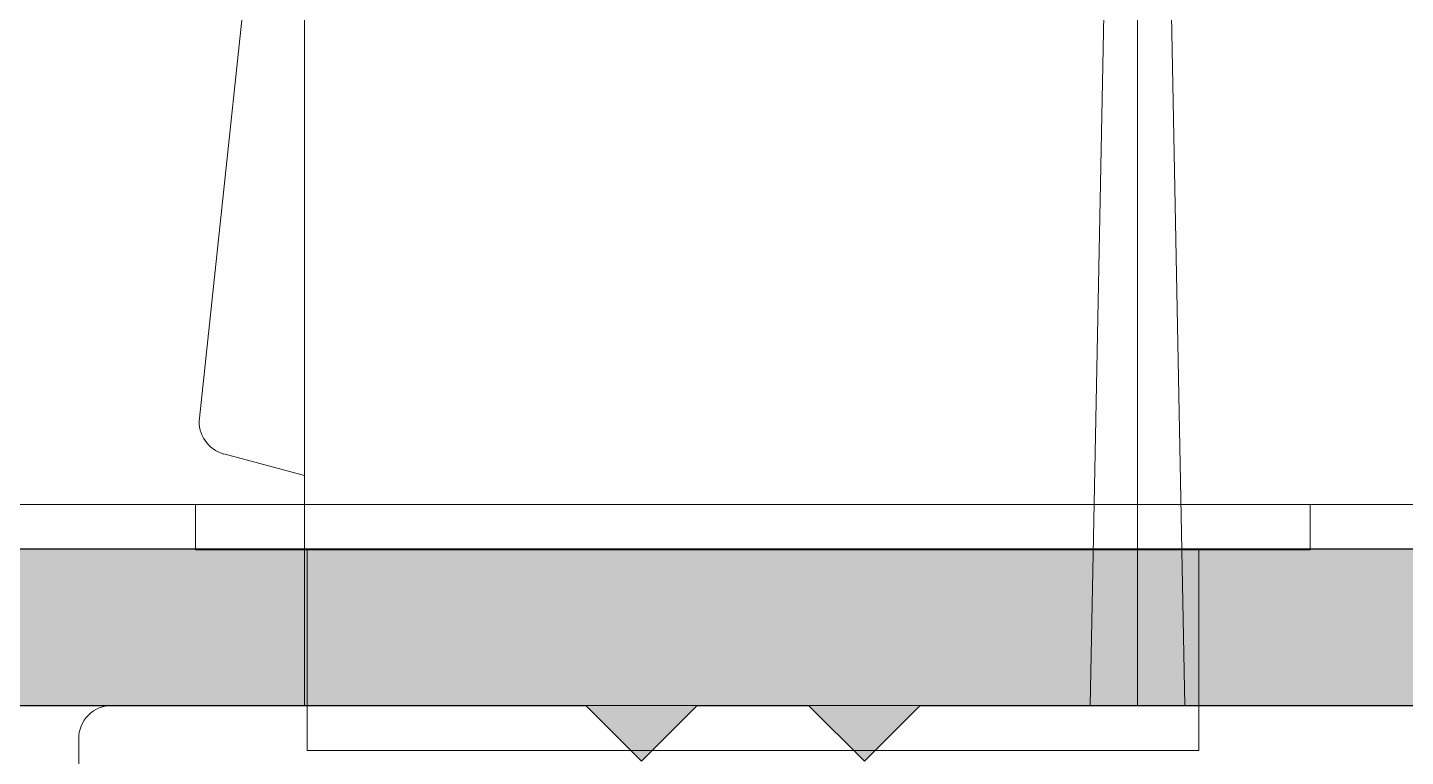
# Model space of a CAD drawing. Header units: millimetres. Extents: x 3069 to 3669, y 1489 to 1908.
# Drawn here: x 3587.91 to 3600.27, y 1548.09 to 1554.62 of the extents above; entities that cross this region are included whole.
import ezdxf

# ---------------------------------------------------------------- set-up
doc = ezdxf.new("R2010")
doc.units = ezdxf.units.MM
doc.set_wipeout_variables(frame=1)
for name, color, linetype, lineweight in [('Detalles-Accesorios', 1, 'Continuous', 13), ('Perfil-Detalles', 7, 'Continuous', 25), ('Sombreado-Perfil dettalles', 7, 'Continuous', 0)]:
    doc.layers.add(name, color=color, linetype=linetype, lineweight=lineweight)

# ---------------------------------------------------------------- blocks, each defined once
blk = doc.blocks.new('*U41')
for p, q in [((-23.675, 1.798), (-24.192, 1.798)), ((-22.425, 1.798), (-22.942, 1.798)), ((-21.175, 1.798), (-21.692, 1.798)), ((-19.925, 1.798), (-20.442, 1.798)), ((-18.675, 1.798), (-19.192, 1.798)), ((-17.425, 1.798), (-17.942, 1.798)), ((-22.842, -1.758), (-23.349, -1.758)), ((-21.592, -1.758), (-22.099, -1.758)), ((-20.342, -1.758), (-20.849, -1.758)), ((-19.092, -1.758), (-19.599, -1.758)), ((-17.842, -1.758), (-18.349, -1.758))]:
    blk.add_line(p, q)
at = {"flags": 128}
for points in [[(-23.704, -2.359), (-23.708, -2.366), (-23.719, -2.381), (-23.73, -2.392), (-23.74, -2.398), (-23.75, -2.4), (-23.761, -2.397), (-23.773, -2.389), (-23.785, -2.375), (-23.798, -2.356), (-23.811, -2.33), (-23.823, -2.3), (-23.837, -2.263), (-23.85, -2.221), (-23.863, -2.174), (-23.875, -2.127), (-23.887, -2.075), (-23.899, -2.02), (-23.911, -1.961), (-23.923, -1.898), (-23.935, -1.832), (-23.947, -1.762), (-23.958, -1.689), (-23.971, -1.603), (-23.984, -1.514), (-23.996, -1.422), (-24.008, -1.327), (-24.02, -1.231), (-24.031, -1.134), (-24.042, -1.034)], [(-23.319, 2.4), (-23.369, 2.316), (-23.52, 2.06), (-23.601, 1.922), (-23.636, 1.864), (-23.662, 1.82), (-23.675, 1.798)], [(-22.454, -2.359), (-22.458, -2.366), (-22.469, -2.381), (-22.48, -2.392), (-22.49, -2.398), (-22.5, -2.4), (-22.511, -2.397), (-22.523, -2.389), (-22.535, -2.375), (-22.548, -2.356), (-22.561, -2.33), (-22.573, -2.3), (-22.587, -2.263), (-22.6, -2.221), (-22.613, -2.174), (-22.625, -2.127), (-22.637, -2.075), (-22.649, -2.02), (-22.661, -1.961), (-22.673, -1.898), (-22.685, -1.832), (-22.697, -1.762), (-22.708, -1.689), (-22.721, -1.603), (-22.734, -1.514), (-22.746, -1.422), (-22.758, -1.327), (-22.77, -1.231), (-22.781, -1.134), (-22.792, -1.034), (-22.804, -0.93), (-22.816, -0.823), (-22.827, -0.725), (-22.838, -0.626), (-22.85, -0.524), (-22.862, -0.421), (-22.874, -0.317), (-22.886, -0.212), (-22.898, -0.106), (-22.91, 0), (-22.921, 0.101), (-22.933, 0.201), (-22.944, 0.301), (-22.955, 0.4), (-22.966, 0.499), (-22.977, 0.595), (-22.99, 0.708), (-23.003, 0.817), (-23.015, 0.924), (-23.027, 1.028), (-23.038, 1.131), (-23.05, 1.23), (-23.061, 1.326), (-23.073, 1.421), (-23.085, 1.513), (-23.098, 1.603), (-23.111, 1.689), (-23.122, 1.758), (-23.133, 1.825), (-23.144, 1.888), (-23.156, 1.948), (-23.167, 2.006), (-23.178, 2.059), (-23.192, 2.118), (-23.205, 2.171), (-23.219, 2.219), (-23.232, 2.261), (-23.244, 2.294), (-23.255, 2.323), (-23.267, 2.347), (-23.278, 2.366), (-23.289, 2.381), (-23.299, 2.392), (-23.309, 2.398), (-23.319, 2.4), (-23.319, 2.4)], [(-22.069, 2.4), (-22.119, 2.316), (-22.27, 2.06), (-22.351, 1.922), (-22.386, 1.864), (-22.412, 1.82), (-22.425, 1.798)], [(-21.204, -2.359), (-21.208, -2.366), (-21.219, -2.381), (-21.23, -2.392), (-21.24, -2.398), (-21.25, -2.4), (-21.261, -2.397), (-21.273, -2.389), (-21.285, -2.375), (-21.298, -2.356), (-21.311, -2.33), (-21.323, -2.3), (-21.337, -2.263), (-21.35, -2.221), (-21.363, -2.174), (-21.375, -2.127), (-21.387, -2.075), (-21.399, -2.02), (-21.411, -1.961), (-21.423, -1.898), (-21.435, -1.832), (-21.447, -1.762), (-21.458, -1.689), (-21.471, -1.603), (-21.484, -1.514), (-21.496, -1.422), (-21.508, -1.327), (-21.52, -1.231), (-21.531, -1.134), (-21.542, -1.034), (-21.554, -0.93), (-21.566, -0.823), (-21.577, -0.725), (-21.588, -0.626), (-21.6, -0.524), (-21.612, -0.421), (-21.624, -0.317), (-21.636, -0.212), (-21.648, -0.106), (-21.66, 0), (-21.671, 0.101), (-21.683, 0.201), (-21.694, 0.301), (-21.705, 0.4), (-21.716, 0.499), (-21.727, 0.595), (-21.74, 0.708), (-21.753, 0.817), (-21.765, 0.924), (-21.777, 1.028), (-21.788, 1.131), (-21.8, 1.23), (-21.811, 1.326), (-21.823, 1.421), (-21.835, 1.513), (-21.848, 1.603), (-21.861, 1.689), (-21.872, 1.758), (-21.883, 1.825), (-21.894, 1.888), (-21.906, 1.948), (-21.917, 2.006), (-21.928, 2.059), (-21.942, 2.118), (-21.955, 2.171), (-21.969, 2.219), (-21.982, 2.261), (-21.994, 2.294), (-22.005, 2.323), (-22.017, 2.347), (-22.028, 2.366), (-22.039, 2.381), (-22.049, 2.392), (-22.059, 2.398), (-22.069, 2.4), (-22.069, 2.4)], [(-20.819, 2.4), (-20.869, 2.316), (-21.02, 2.06), (-21.101, 1.922), (-21.136, 1.864), (-21.162, 1.82), (-21.175, 1.798)], [(-19.954, -2.359), (-19.958, -2.366), (-19.969, -2.381), (-19.98, -2.392), (-19.99, -2.398), (-20, -2.4), (-20.011, -2.397), (-20.023, -2.389), (-20.035, -2.375), (-20.048, -2.356), (-20.061, -2.33), (-20.073, -2.3), (-20.087, -2.263), (-20.1, -2.221), (-20.113, -2.174), (-20.125, -2.127), (-20.137, -2.075), (-20.149, -2.02), (-20.161, -1.961), (-20.173, -1.898), (-20.185, -1.832), (-20.197, -1.762), (-20.208, -1.689), (-20.221, -1.603), (-20.234, -1.514), (-20.246, -1.422), (-20.258, -1.327), (-20.27, -1.231), (-20.281, -1.134), (-20.292, -1.034), (-20.304, -0.93), (-20.316, -0.823), (-20.327, -0.725), (-20.338, -0.626), (-20.35, -0.524), (-20.362, -0.421), (-20.374, -0.317), (-20.386, -0.212), (-20.398, -0.106), (-20.41, 0), (-20.421, 0.101), (-20.433, 0.201), (-20.444, 0.301), (-20.455, 0.4), (-20.466, 0.499), (-20.477, 0.595), (-20.49, 0.708), (-20.503, 0.817), (-20.515, 0.924), (-20.527, 1.028), (-20.538, 1.131), (-20.55, 1.23), (-20.561, 1.326), (-20.573, 1.421), (-20.585, 1.513), (-20.598, 1.603), (-20.611, 1.689), (-20.622, 1.758), (-20.633, 1.825), (-20.644, 1.888), (-20.656, 1.948), (-20.667, 2.006), (-20.678, 2.059), (-20.692, 2.118), (-20.705, 2.171), (-20.719, 2.219), (-20.732, 2.261), (-20.744, 2.294), (-20.755, 2.323), (-20.767, 2.347), (-20.778, 2.366), (-20.789, 2.381), (-20.799, 2.392), (-20.809, 2.398), (-20.819, 2.4), (-20.819, 2.4)], [(-19.569, 2.4), (-19.619, 2.316), (-19.77, 2.06), (-19.851, 1.922), (-19.886, 1.864), (-19.912, 1.82), (-19.925, 1.798)], [(-18.704, -2.359), (-18.708, -2.366), (-18.719, -2.381), (-18.73, -2.392), (-18.74, -2.398), (-18.75, -2.4), (-18.761, -2.397), (-18.773, -2.389), (-18.785, -2.375), (-18.798, -2.356), (-18.811, -2.33), (-18.823, -2.3), (-18.837, -2.263), (-18.85, -2.221), (-18.863, -2.174), (-18.875, -2.127), (-18.887, -2.075), (-18.899, -2.02), (-18.911, -1.961), (-18.923, -1.898), (-18.935, -1.832), (-18.947, -1.762), (-18.958, -1.689), (-18.971, -1.603), (-18.984, -1.514), (-18.996, -1.422), (-19.008, -1.327), (-19.02, -1.231), (-19.031, -1.134), (-19.042, -1.034), (-19.054, -0.93), (-19.066, -0.823), (-19.077, -0.725), (-19.088, -0.626), (-19.1, -0.524), (-19.112, -0.421), (-19.124, -0.317), (-19.136, -0.212), (-19.148, -0.106), (-19.16, 0), (-19.171, 0.101), (-19.183, 0.201), (-19.194, 0.301), (-19.205, 0.4), (-19.216, 0.499), (-19.227, 0.595), (-19.24, 0.708), (-19.253, 0.817), (-19.265, 0.924), (-19.277, 1.028), (-19.288, 1.131), (-19.3, 1.23), (-19.311, 1.326), (-19.323, 1.421), (-19.335, 1.513), (-19.348, 1.603), (-19.361, 1.689), (-19.372, 1.758), (-19.383, 1.825), (-19.394, 1.888), (-19.406, 1.948), (-19.417, 2.006), (-19.428, 2.059), (-19.442, 2.118), (-19.455, 2.171), (-19.469, 2.219), (-19.482, 2.261), (-19.494, 2.294), (-19.505, 2.323), (-19.517, 2.347), (-19.528, 2.366), (-19.539, 2.381), (-19.549, 2.392), (-19.559, 2.398), (-19.569, 2.4), (-19.569, 2.4)], [(-18.319, 2.4), (-18.369, 2.316), (-18.52, 2.06), (-18.601, 1.922), (-18.636, 1.864), (-18.662, 1.82), (-18.675, 1.798)], [(-17.5, -2.4), (-17.511, -2.397), (-17.523, -2.389), (-17.535, -2.375), (-17.548, -2.356), (-17.561, -2.33), (-17.573, -2.3), (-17.587, -2.263), (-17.6, -2.221), (-17.613, -2.174), (-17.625, -2.127), (-17.637, -2.075), (-17.649, -2.02), (-17.661, -1.961), (-17.673, -1.898), (-17.685, -1.832), (-17.697, -1.762), (-17.708, -1.689), (-17.721, -1.603), (-17.734, -1.514), (-17.746, -1.422), (-17.758, -1.327), (-17.77, -1.231), (-17.781, -1.134), (-17.792, -1.034), (-17.804, -0.93), (-17.816, -0.823), (-17.827, -0.725), (-17.838, -0.626), (-17.85, -0.524), (-17.862, -0.421), (-17.874, -0.317), (-17.886, -0.212), (-17.898, -0.106), (-17.91, 0), (-17.921, 0.101), (-17.933, 0.201), (-17.944, 0.301), (-17.955, 0.4), (-17.966, 0.499), (-17.977, 0.595), (-17.99, 0.708), (-18.003, 0.817), (-18.015, 0.924), (-18.027, 1.028), (-18.038, 1.131), (-18.05, 1.23), (-18.061, 1.326), (-18.073, 1.421), (-18.085, 1.513), (-18.098, 1.603), (-18.111, 1.689), (-18.122, 1.758), (-18.133, 1.825), (-18.144, 1.888), (-18.156, 1.948), (-18.167, 2.006), (-18.178, 2.059), (-18.192, 2.118), (-18.205, 2.171), (-18.219, 2.219), (-18.232, 2.261), (-18.244, 2.294), (-18.255, 2.323), (-18.267, 2.347), (-18.278, 2.366), (-18.289, 2.381), (-18.299, 2.392), (-18.309, 2.398), (-18.319, 2.4), (-18.319, 2.4)], [(-23.704, -2.36), (-23.655, -2.276), (-23.504, -2.02), (-23.423, -1.882), (-23.388, -1.824), (-23.362, -1.779), (-23.349, -1.758)], [(-22.454, -2.36), (-22.405, -2.276), (-22.254, -2.02), (-22.173, -1.882), (-22.138, -1.824), (-22.112, -1.779), (-22.099, -1.758)], [(-21.204, -2.36), (-21.155, -2.276), (-21.004, -2.02), (-20.923, -1.882), (-20.888, -1.824), (-20.862, -1.779), (-20.849, -1.758)], [(-19.954, -2.36), (-19.905, -2.276), (-19.754, -2.02), (-19.673, -1.882), (-19.638, -1.824), (-19.612, -1.779), (-19.599, -1.758)], [(-18.704, -2.36), (-18.655, -2.276), (-18.504, -2.02), (-18.423, -1.882), (-18.388, -1.824), (-18.362, -1.779), (-18.349, -1.758)]]:
    blk.add_lwpolyline(points, dxfattribs=at)
for points, knots in [([(-23.349, -1.758), (-23.383, -1.758), (-23.391, -1.757), (-23.402, -1.751), (-23.415, -1.74), (-23.427, -1.726), (-23.44, -1.708), (-23.453, -1.685), (-23.466, -1.658), (-23.479, -1.628), (-23.493, -1.592), (-23.506, -1.553), (-23.52, -1.509), (-23.534, -1.462), (-23.548, -1.411), (-23.561, -1.356), (-23.575, -1.299), (-23.588, -1.238), (-23.601, -1.175), (-23.613, -1.109), (-23.626, -1.042), (-23.637, -0.973), (-23.649, -0.902), (-23.66, -0.831), (-23.671, -0.757), (-23.683, -0.681), (-23.695, -0.602), (-23.708, -0.521), (-23.721, -0.437), (-23.734, -0.352), (-23.748, -0.265), (-23.761, -0.177), (-23.775, -0.089), (-23.789, 0), (-23.803, 0.089), (-23.816, 0.177), (-23.83, 0.264), (-23.843, 0.351), (-23.857, 0.436), (-23.869, 0.518), (-23.882, 0.599), (-23.894, 0.677), (-23.907, 0.758), (-23.92, 0.841), (-23.933, 0.925), (-23.946, 1.007), (-23.96, 1.087), (-23.975, 1.164), (-23.989, 1.235), (-24.003, 1.298), (-24.017, 1.356), (-24.03, 1.41), (-24.044, 1.461), (-24.058, 1.509), (-24.071, 1.552), (-24.085, 1.591), (-24.098, 1.626), (-24.112, 1.657), (-24.124, 1.682), (-24.132, 1.695), (-24.517, 2.347)], [0, 0, 0, 0, 0.01636, 0.032918, 0.049658, 0.066561, 0.083609, 0.100475, 0.117442, 0.13449, 0.151597, 0.169092, 0.186604, 0.204108, 0.221583, 0.239003, 0.256348, 0.273594, 0.290684, 0.307635, 0.324428, 0.341045, 0.357469, 0.373492, 0.38969, 0.406068, 0.422611, 0.439643, 0.456808, 0.474087, 0.491457, 0.508896, 0.526382, 0.543891, 0.561362, 0.578809, 0.596211, 0.613544, 0.630785, 0.64761, 0.664307, 0.680858, 0.697246, 0.716518, 0.735597, 0.754893, 0.774442, 0.794216, 0.814183, 0.831392, 0.848699, 0.866081, 0.883517, 0.900983, 0.918144, 0.935291, 0.952401, 0.969452, 0.986769, 1, 1, 1, 1]), ([(-22.099, -1.758), (-22.133, -1.758), (-22.141, -1.757), (-22.152, -1.751), (-22.165, -1.74), (-22.177, -1.726), (-22.19, -1.708), (-22.203, -1.685), (-22.216, -1.658), (-22.229, -1.628), (-22.243, -1.592), (-22.256, -1.553), (-22.27, -1.509), (-22.284, -1.462), (-22.298, -1.411), (-22.311, -1.356), (-22.325, -1.299), (-22.338, -1.238), (-22.351, -1.175), (-22.363, -1.109), (-22.376, -1.042), (-22.387, -0.973), (-22.399, -0.902), (-22.41, -0.831), (-22.421, -0.757), (-22.433, -0.681), (-22.445, -0.602), (-22.458, -0.521), (-22.471, -0.437), (-22.484, -0.352), (-22.498, -0.265), (-22.511, -0.177), (-22.525, -0.089), (-22.539, 0), (-22.553, 0.089), (-22.566, 0.177), (-22.58, 0.264), (-22.593, 0.351), (-22.607, 0.436), (-22.619, 0.518), (-22.632, 0.599), (-22.644, 0.677), (-22.657, 0.758), (-22.67, 0.841), (-22.683, 0.925), (-22.696, 1.007), (-22.71, 1.087), (-22.725, 1.164), (-22.739, 1.235), (-22.753, 1.298), (-22.767, 1.356), (-22.78, 1.41), (-22.794, 1.461), (-22.808, 1.509), (-22.821, 1.552), (-22.835, 1.591), (-22.848, 1.626), (-22.862, 1.657), (-22.874, 1.682), (-22.882, 1.695), (-23.267, 2.347)], [0, 0, 0, 0, 0.01636, 0.032918, 0.049658, 0.066561, 0.083609, 0.100475, 0.117442, 0.13449, 0.151597, 0.169092, 0.186604, 0.204108, 0.221583, 0.239003, 0.256348, 0.273594, 0.290684, 0.307635, 0.324428, 0.341045, 0.357469, 0.373492, 0.38969, 0.406068, 0.422611, 0.439643, 0.456808, 0.474087, 0.491457, 0.508896, 0.526382, 0.543891, 0.561362, 0.578809, 0.596211, 0.613544, 0.630785, 0.64761, 0.664307, 0.680858, 0.697246, 0.716518, 0.735597, 0.754893, 0.774442, 0.794216, 0.814183, 0.831392, 0.848699, 0.866081, 0.883517, 0.900983, 0.918144, 0.935291, 0.952401, 0.969452, 0.986769, 1, 1, 1, 1]), ([(-20.849, -1.758), (-20.883, -1.758), (-20.891, -1.757), (-20.902, -1.751), (-20.915, -1.74), (-20.927, -1.726), (-20.94, -1.708), (-20.953, -1.685), (-20.966, -1.658), (-20.979, -1.628), (-20.993, -1.592), (-21.006, -1.553), (-21.02, -1.509), (-21.034, -1.462), (-21.048, -1.411), (-21.061, -1.356), (-21.075, -1.299), (-21.088, -1.238), (-21.101, -1.175), (-21.113, -1.109), (-21.126, -1.042), (-21.137, -0.973), (-21.149, -0.902), (-21.16, -0.831), (-21.171, -0.757), (-21.183, -0.681), (-21.195, -0.602), (-21.208, -0.521), (-21.221, -0.437), (-21.234, -0.352), (-21.248, -0.265), (-21.261, -0.177), (-21.275, -0.089), (-21.289, 0), (-21.303, 0.089), (-21.316, 0.177), (-21.33, 0.264), (-21.343, 0.351), (-21.357, 0.436), (-21.369, 0.518), (-21.382, 0.599), (-21.394, 0.677), (-21.407, 0.758), (-21.42, 0.841), (-21.433, 0.925), (-21.446, 1.007), (-21.46, 1.087), (-21.475, 1.164), (-21.489, 1.235), (-21.503, 1.298), (-21.517, 1.356), (-21.53, 1.41), (-21.544, 1.461), (-21.558, 1.509), (-21.571, 1.552), (-21.585, 1.591), (-21.598, 1.626), (-21.612, 1.657), (-21.624, 1.682), (-21.632, 1.695), (-22.017, 2.347)], [0, 0, 0, 0, 0.01636, 0.032918, 0.049658, 0.066561, 0.083609, 0.100475, 0.117442, 0.13449, 0.151597, 0.169092, 0.186604, 0.204108, 0.221583, 0.239003, 0.256348, 0.273594, 0.290684, 0.307635, 0.324428, 0.341045, 0.357469, 0.373492, 0.38969, 0.406068, 0.422611, 0.439643, 0.456808, 0.474087, 0.491457, 0.508896, 0.526382, 0.543891, 0.561362, 0.578809, 0.596211, 0.613544, 0.630785, 0.64761, 0.664307, 0.680858, 0.697246, 0.716518, 0.735597, 0.754893, 0.774442, 0.794216, 0.814183, 0.831392, 0.848699, 0.866081, 0.883517, 0.900983, 0.918144, 0.935291, 0.952401, 0.969452, 0.986769, 1, 1, 1, 1]), ([(-19.599, -1.758), (-19.633, -1.758), (-19.641, -1.757), (-19.652, -1.751), (-19.665, -1.74), (-19.677, -1.726), (-19.69, -1.708), (-19.703, -1.685), (-19.716, -1.658), (-19.729, -1.628), (-19.743, -1.592), (-19.756, -1.553), (-19.77, -1.509), (-19.784, -1.462), (-19.798, -1.411), (-19.811, -1.356), (-19.825, -1.299), (-19.838, -1.238), (-19.851, -1.175), (-19.863, -1.109), (-19.876, -1.042), (-19.887, -0.973), (-19.899, -0.902), (-19.91, -0.831), (-19.921, -0.757), (-19.933, -0.681), (-19.945, -0.602), (-19.958, -0.521), (-19.971, -0.437), (-19.984, -0.352), (-19.998, -0.265), (-20.011, -0.177), (-20.025, -0.089), (-20.039, 0), (-20.053, 0.089), (-20.066, 0.177), (-20.08, 0.264), (-20.093, 0.351), (-20.107, 0.436), (-20.119, 0.518), (-20.132, 0.599), (-20.144, 0.677), (-20.157, 0.758), (-20.17, 0.841), (-20.183, 0.925), (-20.196, 1.007), (-20.21, 1.087), (-20.225, 1.164), (-20.239, 1.235), (-20.253, 1.298), (-20.267, 1.356), (-20.28, 1.41), (-20.294, 1.461), (-20.308, 1.509), (-20.321, 1.552), (-20.335, 1.591), (-20.348, 1.626), (-20.362, 1.657), (-20.374, 1.682), (-20.382, 1.695), (-20.767, 2.347)], [0, 0, 0, 0, 0.01636, 0.032918, 0.049658, 0.066561, 0.083609, 0.100475, 0.117442, 0.13449, 0.151597, 0.169092, 0.186604, 0.204108, 0.221583, 0.239003, 0.256348, 0.273594, 0.290684, 0.307635, 0.324428, 0.341045, 0.357469, 0.373492, 0.38969, 0.406068, 0.422611, 0.439643, 0.456808, 0.474087, 0.491457, 0.508896, 0.526382, 0.543891, 0.561362, 0.578809, 0.596211, 0.613544, 0.630785, 0.64761, 0.664307, 0.680858, 0.697246, 0.716518, 0.735597, 0.754893, 0.774442, 0.794216, 0.814183, 0.831392, 0.848699, 0.866081, 0.883517, 0.900983, 0.918144, 0.935291, 0.952401, 0.969452, 0.986769, 1, 1, 1, 1]), ([(-18.349, -1.758), (-18.383, -1.758), (-18.391, -1.757), (-18.402, -1.751), (-18.415, -1.74), (-18.427, -1.726), (-18.44, -1.708), (-18.453, -1.685), (-18.466, -1.658), (-18.479, -1.628), (-18.493, -1.592), (-18.506, -1.553), (-18.52, -1.509), (-18.534, -1.462), (-18.548, -1.411), (-18.561, -1.356), (-18.575, -1.299), (-18.588, -1.238), (-18.601, -1.175), (-18.613, -1.109), (-18.626, -1.042), (-18.637, -0.973), (-18.649, -0.902), (-18.66, -0.831), (-18.671, -0.757), (-18.683, -0.681), (-18.695, -0.602), (-18.708, -0.521), (-18.721, -0.437), (-18.734, -0.352), (-18.748, -0.265), (-18.761, -0.177), (-18.775, -0.089), (-18.789, 0), (-18.803, 0.089), (-18.816, 0.177), (-18.83, 0.264), (-18.843, 0.351), (-18.857, 0.436), (-18.869, 0.518), (-18.882, 0.599), (-18.894, 0.677), (-18.907, 0.758), (-18.92, 0.841), (-18.933, 0.925), (-18.946, 1.007), (-18.96, 1.087), (-18.975, 1.164), (-18.989, 1.235), (-19.003, 1.298), (-19.017, 1.356), (-19.03, 1.41), (-19.044, 1.461), (-19.058, 1.509), (-19.071, 1.552), (-19.085, 1.591), (-19.098, 1.626), (-19.112, 1.657), (-19.124, 1.682), (-19.132, 1.695), (-19.517, 2.347)], [0, 0, 0, 0, 0.01636, 0.032918, 0.049658, 0.066561, 0.083609, 0.100475, 0.117442, 0.13449, 0.151597, 0.169092, 0.186604, 0.204108, 0.221583, 0.239003, 0.256348, 0.273594, 0.290684, 0.307635, 0.324428, 0.341045, 0.357469, 0.373492, 0.38969, 0.406068, 0.422611, 0.439643, 0.456808, 0.474087, 0.491457, 0.508896, 0.526382, 0.543891, 0.561362, 0.578809, 0.596211, 0.613544, 0.630785, 0.64761, 0.664307, 0.680858, 0.697246, 0.716518, 0.735597, 0.754893, 0.774442, 0.794216, 0.814183, 0.831392, 0.848699, 0.866081, 0.883517, 0.900983, 0.918144, 0.935291, 0.952401, 0.969452, 0.986769, 1, 1, 1, 1]), ([(-17.099, -1.758), (-17.133, -1.758), (-17.141, -1.757), (-17.152, -1.751), (-17.165, -1.74), (-17.177, -1.726), (-17.19, -1.708), (-17.203, -1.685), (-17.216, -1.658), (-17.229, -1.628), (-17.243, -1.592), (-17.256, -1.553), (-17.27, -1.509), (-17.284, -1.462), (-17.298, -1.411), (-17.311, -1.356), (-17.325, -1.299), (-17.338, -1.238), (-17.351, -1.175), (-17.363, -1.109), (-17.376, -1.042), (-17.387, -0.973), (-17.399, -0.902), (-17.41, -0.831), (-17.421, -0.757), (-17.433, -0.681), (-17.445, -0.602), (-17.458, -0.521), (-17.471, -0.437), (-17.484, -0.352), (-17.498, -0.265), (-17.511, -0.177), (-17.525, -0.089), (-17.539, 0), (-17.553, 0.089), (-17.566, 0.177), (-17.58, 0.264), (-17.593, 0.351), (-17.607, 0.436), (-17.619, 0.518), (-17.632, 0.599), (-17.644, 0.677), (-17.657, 0.758), (-17.67, 0.841), (-17.683, 0.925), (-17.696, 1.007), (-17.71, 1.087), (-17.725, 1.164), (-17.739, 1.235), (-17.753, 1.298), (-17.767, 1.356), (-17.78, 1.41), (-17.794, 1.461), (-17.808, 1.509), (-17.821, 1.552), (-17.835, 1.591), (-17.848, 1.626), (-17.862, 1.657), (-17.874, 1.682), (-17.882, 1.695), (-18.267, 2.347)], [0, 0, 0, 0, 0.01636, 0.032918, 0.049658, 0.066561, 0.083609, 0.100475, 0.117442, 0.13449, 0.151597, 0.169092, 0.186604, 0.204108, 0.221583, 0.239003, 0.256348, 0.273594, 0.290684, 0.307635, 0.324428, 0.341045, 0.357469, 0.373492, 0.38969, 0.406068, 0.422611, 0.439643, 0.456808, 0.474087, 0.491457, 0.508896, 0.526382, 0.543891, 0.561362, 0.578809, 0.596211, 0.613544, 0.630785, 0.64761, 0.664307, 0.680858, 0.697246, 0.716518, 0.735597, 0.754893, 0.774442, 0.794216, 0.814183, 0.831392, 0.848699, 0.866081, 0.883517, 0.900983, 0.918144, 0.935291, 0.952401, 0.969452, 0.986769, 1, 1, 1, 1]), ([(-24.925, 1.798), (-24.891, 1.798), (-24.883, 1.797), (-24.871, 1.791), (-24.859, 1.781), (-24.847, 1.766), (-24.834, 1.748), (-24.821, 1.725), (-24.808, 1.699), (-24.795, 1.668), (-24.781, 1.633), (-24.768, 1.593), (-24.754, 1.55), (-24.74, 1.502), (-24.726, 1.451), (-24.713, 1.397), (-24.699, 1.339), (-24.686, 1.278), (-24.673, 1.215), (-24.661, 1.15), (-24.648, 1.082), (-24.636, 1.013), (-24.625, 0.943), (-24.614, 0.871), (-24.603, 0.797), (-24.591, 0.721), (-24.578, 0.643), (-24.566, 0.561), (-24.553, 0.477), (-24.54, 0.392), (-24.526, 0.305), (-24.512, 0.218), (-24.499, 0.129), (-24.485, 0.04), (-24.471, -0.048), (-24.457, -0.136), (-24.444, -0.224), (-24.43, -0.311), (-24.417, -0.395), (-24.404, -0.478), (-24.392, -0.558), (-24.38, -0.637), (-24.367, -0.718), (-24.354, -0.8), (-24.341, -0.885), (-24.328, -0.967), (-24.313, -1.047), (-24.299, -1.124), (-24.284, -1.194), (-24.271, -1.258), (-24.257, -1.316), (-24.244, -1.37), (-24.23, -1.421), (-24.216, -1.468), (-24.203, -1.511), (-24.189, -1.55), (-24.176, -1.585), (-24.162, -1.617), (-24.15, -1.642), (-24.142, -1.655), (-23.798, -2.356)], [0, 0, 0, 0, 0.01636, 0.032918, 0.049658, 0.066561, 0.083609, 0.100475, 0.117442, 0.13449, 0.151597, 0.169092, 0.186604, 0.204109, 0.221583, 0.239003, 0.256348, 0.273594, 0.290684, 0.307635, 0.324428, 0.341045, 0.357469, 0.373492, 0.38969, 0.406068, 0.422611, 0.439643, 0.456809, 0.474087, 0.491457, 0.508896, 0.526382, 0.543891, 0.561362, 0.57881, 0.596211, 0.613544, 0.630786, 0.647611, 0.664308, 0.680859, 0.697246, 0.716518, 0.735597, 0.754894, 0.774443, 0.794216, 0.814184, 0.831393, 0.848699, 0.866081, 0.883517, 0.900983, 0.918145, 0.935291, 0.952401, 0.969453, 0.98677, 1, 1, 1, 1]), ([(-23.675, 1.798), (-23.641, 1.798), (-23.633, 1.797), (-23.621, 1.791), (-23.609, 1.781), (-23.597, 1.766), (-23.584, 1.748), (-23.571, 1.725), (-23.558, 1.699), (-23.545, 1.668), (-23.531, 1.633), (-23.518, 1.593), (-23.504, 1.55), (-23.49, 1.502), (-23.476, 1.451), (-23.463, 1.397), (-23.449, 1.339), (-23.436, 1.278), (-23.423, 1.215), (-23.411, 1.15), (-23.398, 1.082), (-23.386, 1.013), (-23.375, 0.943), (-23.364, 0.871), (-23.353, 0.797), (-23.341, 0.721), (-23.328, 0.643), (-23.316, 0.561), (-23.303, 0.477), (-23.29, 0.392), (-23.276, 0.305), (-23.262, 0.218), (-23.249, 0.129), (-23.235, 0.04), (-23.221, -0.048), (-23.207, -0.136), (-23.194, -0.224), (-23.18, -0.311), (-23.167, -0.395), (-23.154, -0.478), (-23.142, -0.558), (-23.13, -0.637), (-23.117, -0.718), (-23.104, -0.8), (-23.091, -0.885), (-23.078, -0.967), (-23.063, -1.047), (-23.049, -1.124), (-23.034, -1.194), (-23.021, -1.258), (-23.007, -1.316), (-22.994, -1.37), (-22.98, -1.421), (-22.966, -1.468), (-22.953, -1.511), (-22.939, -1.55), (-22.926, -1.585), (-22.912, -1.617), (-22.9, -1.642), (-22.892, -1.655), (-22.548, -2.356)], [0, 0, 0, 0, 0.01636, 0.032918, 0.049658, 0.066561, 0.083609, 0.100475, 0.117442, 0.13449, 0.151597, 0.169092, 0.186604, 0.204109, 0.221583, 0.239003, 0.256348, 0.273594, 0.290684, 0.307635, 0.324428, 0.341045, 0.357469, 0.373492, 0.38969, 0.406068, 0.422611, 0.439643, 0.456809, 0.474087, 0.491457, 0.508896, 0.526382, 0.543891, 0.561362, 0.57881, 0.596211, 0.613544, 0.630786, 0.647611, 0.664308, 0.680859, 0.697246, 0.716518, 0.735597, 0.754894, 0.774443, 0.794216, 0.814184, 0.831393, 0.848699, 0.866081, 0.883517, 0.900983, 0.918145, 0.935291, 0.952401, 0.969453, 0.98677, 1, 1, 1, 1]), ([(-22.425, 1.798), (-22.391, 1.798), (-22.383, 1.797), (-22.371, 1.791), (-22.359, 1.781), (-22.347, 1.766), (-22.334, 1.748), (-22.321, 1.725), (-22.308, 1.699), (-22.295, 1.668), (-22.281, 1.633), (-22.268, 1.593), (-22.254, 1.55), (-22.24, 1.502), (-22.226, 1.451), (-22.213, 1.397), (-22.199, 1.339), (-22.186, 1.278), (-22.173, 1.215), (-22.161, 1.15), (-22.148, 1.082), (-22.136, 1.013), (-22.125, 0.943), (-22.114, 0.871), (-22.103, 0.797), (-22.091, 0.721), (-22.078, 0.643), (-22.066, 0.561), (-22.053, 0.477), (-22.04, 0.392), (-22.026, 0.305), (-22.012, 0.218), (-21.999, 0.129), (-21.985, 0.04), (-21.971, -0.048), (-21.957, -0.136), (-21.944, -0.224), (-21.93, -0.311), (-21.917, -0.395), (-21.904, -0.478), (-21.892, -0.558), (-21.88, -0.637), (-21.867, -0.718), (-21.854, -0.8), (-21.841, -0.885), (-21.828, -0.967), (-21.813, -1.047), (-21.799, -1.124), (-21.784, -1.194), (-21.771, -1.258), (-21.757, -1.316), (-21.744, -1.37), (-21.73, -1.421), (-21.716, -1.468), (-21.703, -1.511), (-21.689, -1.55), (-21.676, -1.585), (-21.662, -1.617), (-21.65, -1.642), (-21.642, -1.655), (-21.298, -2.356)], [0, 0, 0, 0, 0.01636, 0.032918, 0.049658, 0.066561, 0.083609, 0.100475, 0.117442, 0.13449, 0.151597, 0.169092, 0.186604, 0.204109, 0.221583, 0.239003, 0.256348, 0.273594, 0.290684, 0.307635, 0.324428, 0.341045, 0.357469, 0.373492, 0.38969, 0.406068, 0.422611, 0.439643, 0.456809, 0.474087, 0.491457, 0.508896, 0.526382, 0.543891, 0.561362, 0.57881, 0.596211, 0.613544, 0.630786, 0.647611, 0.664308, 0.680859, 0.697246, 0.716518, 0.735597, 0.754894, 0.774443, 0.794216, 0.814184, 0.831393, 0.848699, 0.866081, 0.883517, 0.900983, 0.918145, 0.935291, 0.952401, 0.969453, 0.98677, 1, 1, 1, 1]), ([(-21.175, 1.798), (-21.141, 1.798), (-21.133, 1.797), (-21.121, 1.791), (-21.109, 1.781), (-21.097, 1.766), (-21.084, 1.748), (-21.071, 1.725), (-21.058, 1.699), (-21.045, 1.668), (-21.031, 1.633), (-21.018, 1.593), (-21.004, 1.55), (-20.99, 1.502), (-20.976, 1.451), (-20.963, 1.397), (-20.949, 1.339), (-20.936, 1.278), (-20.923, 1.215), (-20.911, 1.15), (-20.898, 1.082), (-20.886, 1.013), (-20.875, 0.943), (-20.864, 0.871), (-20.853, 0.797), (-20.841, 0.721), (-20.828, 0.643), (-20.816, 0.561), (-20.803, 0.477), (-20.79, 0.392), (-20.776, 0.305), (-20.762, 0.218), (-20.749, 0.129), (-20.735, 0.04), (-20.721, -0.048), (-20.707, -0.136), (-20.694, -0.224), (-20.68, -0.311), (-20.667, -0.395), (-20.654, -0.478), (-20.642, -0.558), (-20.63, -0.637), (-20.617, -0.718), (-20.604, -0.8), (-20.591, -0.885), (-20.578, -0.967), (-20.563, -1.047), (-20.549, -1.124), (-20.534, -1.194), (-20.521, -1.258), (-20.507, -1.316), (-20.494, -1.37), (-20.48, -1.421), (-20.466, -1.468), (-20.453, -1.511), (-20.439, -1.55), (-20.426, -1.585), (-20.412, -1.617), (-20.4, -1.642), (-20.392, -1.655), (-20.048, -2.356)], [0, 0, 0, 0, 0.01636, 0.032918, 0.049658, 0.066561, 0.083609, 0.100475, 0.117442, 0.13449, 0.151597, 0.169092, 0.186604, 0.204109, 0.221583, 0.239003, 0.256348, 0.273594, 0.290684, 0.307635, 0.324428, 0.341045, 0.357469, 0.373492, 0.38969, 0.406068, 0.422611, 0.439643, 0.456809, 0.474087, 0.491457, 0.508896, 0.526382, 0.543891, 0.561362, 0.57881, 0.596211, 0.613544, 0.630786, 0.647611, 0.664308, 0.680859, 0.697246, 0.716518, 0.735597, 0.754894, 0.774443, 0.794216, 0.814184, 0.831393, 0.848699, 0.866081, 0.883517, 0.900983, 0.918145, 0.935291, 0.952401, 0.969453, 0.98677, 1, 1, 1, 1]), ([(-19.925, 1.798), (-19.891, 1.798), (-19.883, 1.797), (-19.871, 1.791), (-19.859, 1.781), (-19.847, 1.766), (-19.834, 1.748), (-19.821, 1.725), (-19.808, 1.699), (-19.795, 1.668), (-19.781, 1.633), (-19.768, 1.593), (-19.754, 1.55), (-19.74, 1.502), (-19.726, 1.451), (-19.713, 1.397), (-19.699, 1.339), (-19.686, 1.278), (-19.673, 1.215), (-19.661, 1.15), (-19.648, 1.082), (-19.636, 1.013), (-19.625, 0.943), (-19.614, 0.871), (-19.603, 0.797), (-19.591, 0.721), (-19.578, 0.643), (-19.566, 0.561), (-19.553, 0.477), (-19.54, 0.392), (-19.526, 0.305), (-19.512, 0.218), (-19.499, 0.129), (-19.485, 0.04), (-19.471, -0.048), (-19.457, -0.136), (-19.444, -0.224), (-19.43, -0.311), (-19.417, -0.395), (-19.404, -0.478), (-19.392, -0.558), (-19.38, -0.637), (-19.367, -0.718), (-19.354, -0.8), (-19.341, -0.885), (-19.328, -0.967), (-19.313, -1.047), (-19.299, -1.124), (-19.284, -1.194), (-19.271, -1.258), (-19.257, -1.316), (-19.244, -1.37), (-19.23, -1.421), (-19.216, -1.468), (-19.203, -1.511), (-19.189, -1.55), (-19.176, -1.585), (-19.162, -1.617), (-19.15, -1.642), (-19.142, -1.655), (-18.798, -2.356)], [0, 0, 0, 0, 0.01636, 0.032918, 0.049658, 0.066561, 0.083609, 0.100475, 0.117442, 0.13449, 0.151597, 0.169092, 0.186604, 0.204109, 0.221583, 0.239003, 0.256348, 0.273594, 0.290684, 0.307635, 0.324428, 0.341045, 0.357469, 0.373492, 0.38969, 0.406068, 0.422611, 0.439643, 0.456809, 0.474087, 0.491457, 0.508896, 0.526382, 0.543891, 0.561362, 0.57881, 0.596211, 0.613544, 0.630786, 0.647611, 0.664308, 0.680859, 0.697246, 0.716518, 0.735597, 0.754894, 0.774443, 0.794216, 0.814184, 0.831393, 0.848699, 0.866081, 0.883517, 0.900983, 0.918145, 0.935291, 0.952401, 0.969453, 0.98677, 1, 1, 1, 1]), ([(-18.675, 1.798), (-18.641, 1.798), (-18.633, 1.797), (-18.621, 1.791), (-18.609, 1.781), (-18.597, 1.766), (-18.584, 1.748), (-18.571, 1.725), (-18.558, 1.699), (-18.545, 1.668), (-18.531, 1.633), (-18.518, 1.593), (-18.504, 1.55), (-18.49, 1.502), (-18.476, 1.451), (-18.463, 1.397), (-18.449, 1.339), (-18.436, 1.278), (-18.423, 1.215), (-18.411, 1.15), (-18.398, 1.082), (-18.386, 1.013), (-18.375, 0.943), (-18.364, 0.871), (-18.353, 0.797), (-18.341, 0.721), (-18.328, 0.643), (-18.316, 0.561), (-18.303, 0.477), (-18.29, 0.392), (-18.276, 0.305), (-18.262, 0.218), (-18.249, 0.129), (-18.235, 0.04), (-18.221, -0.048), (-18.207, -0.136), (-18.194, -0.224), (-18.18, -0.311), (-18.167, -0.395), (-18.154, -0.478), (-18.142, -0.558), (-18.13, -0.637), (-18.117, -0.718), (-18.104, -0.8), (-18.091, -0.885), (-18.078, -0.967), (-18.063, -1.047), (-18.049, -1.124), (-18.034, -1.194), (-18.021, -1.258), (-18.007, -1.316), (-17.994, -1.37), (-17.98, -1.421), (-17.966, -1.468), (-17.953, -1.511), (-17.939, -1.55), (-17.926, -1.585), (-17.912, -1.617), (-17.9, -1.642), (-17.892, -1.655), (-17.548, -2.356)], [0, 0, 0, 0, 0.01636, 0.032918, 0.049658, 0.066561, 0.083609, 0.100475, 0.117442, 0.13449, 0.151597, 0.169092, 0.186604, 0.204109, 0.221583, 0.239003, 0.256348, 0.273594, 0.290684, 0.307635, 0.324428, 0.341045, 0.357469, 0.373492, 0.38969, 0.406068, 0.422611, 0.439643, 0.456809, 0.474087, 0.491457, 0.508896, 0.526382, 0.543891, 0.561362, 0.57881, 0.596211, 0.613544, 0.630786, 0.647611, 0.664308, 0.680859, 0.697246, 0.716518, 0.735597, 0.754894, 0.774443, 0.794216, 0.814184, 0.831393, 0.848699, 0.866081, 0.883517, 0.900983, 0.918145, 0.935291, 0.952401, 0.969453, 0.98677, 1, 1, 1, 1])]:
    blk.add_open_spline(points, degree=3, knots=knots)
blk = doc.blocks.new('*U48')
blk.add_wipeout([(-9.698, -9.025), (-9.543, -9.362), (-9.2, -9.5), (-8.03, -9.5), (-7.848, -9.438), (-7.74, -9.278), (-6.968, -6.4), (-5.152, -6.4), (-4.999, -6.183), (-4.773, -5.4), (-4.022, -5.4), (-3.818, -6.102), (-3.656, -6.405), (-3, -6.4), (-3, -9.2), (-2.912, -9.412), (-2.7, -9.5), (-0.3, -9.5), (-0.088, -9.412), (0, -9.2), (0, -7.473), (2.061, -7.473), (2.255, -8.197), (2.375, -8.366), (2.576, -8.417), (6.5, -8), (11.7, -8), (11.912, -7.912), (12, -7.7), (12, 7.7), (11.912, 7.912), (11.7, 8), (6.5, 8), (2.576, 8.417), (2.375, 8.366), (2.255, 8.197), (2.061, 7.473), (0, 7.473), (0, 9.2), (-0.088, 9.412), (-0.3, 9.5), (-2.7, 9.5), (-2.912, 9.412), (-3, 9.2), (-3, 5.4), (-3.023, 5.4), (-3.227, 6.102), (-3.398, 6.4), (-5.398, 6.4), (-5.568, 6.106), (-5.772, 5.4), (-6.523, 5.4), (-6.727, 6.102), (-6.898, 6.4), (-6.968, 6.4), (-7.74, 9.278), (-7.848, 9.438), (-8.03, 9.5), (-9.2, 9.5), (-9.542, 9.364), (-9.7, 9)])
for p, q in [((0, 9.2), (0, -9.2)), ((10, 0.229), (0, 0.425)), ((0, 0), (10, 0)), ((10, -0.229), (0, -0.425)), ((0, -7.473), (7.5, -7.473)), ((2.255, -8.197), (2.061, -7.473)), ((6.5, -8), (2.576, -8.417)), ((-0.3, -9.5), (-2.7, -9.5))]:
    blk.add_line(p, q)
for centre, start, end in [((2.544, -8.119), 195, 276.0725), ((-0.3, -9.2), 270, 0)]:
    blk.add_arc(centre, 0.3, start, end)
blk = doc.blocks.new('*U56')
for p, q in [((-14.1, -7.857), (-14.1, 7.857)), ((-14.504, 5), (-14.504, -5)), ((-14.1, 5), (-14.504, 5)), ((-16.304, 4), (-16.304, -4)), ((-14.504, 4), (-16.304, 4)), ((-14.504, -4), (-16.304, -4)), ((-14.1, -5), (-14.504, -5))]:
    blk.add_line(p, q)
blk = doc.blocks.new('*U49')
blk.add_wipeout([(-5.792, -0.15), (0.35, -0.15), (0.35, 1.11), (1.35, 1.11), (5.5, -0.501), (5.5, -1.89), (2.26, -4.4), (2.26, -44.5), (5.5, -44.5), (5.5, -45.399), (1.35, -47.01), (0.35, -47.01), (0.35, -45.7), (-0.99, -45.7), (-0.99, -44.5), (0.76, -44.5), (0.76, -4.4), (-2.24, -1.4), (-5.963, -1.4), (-6.4, -1.299), (-6.749, -1.017), (-10.273, 3.472), (-10.371, 3.622), (-10.44, 3.788), (-10.736, 4.726), (-10.7, 4.982), (-10.478, 5.115), (-8.593, 5.29), (-8.272, 5.051), (-8.475, 4.705), (-9.39, 4.417), (-9.52, 4.287), (-9.489, 4.106), (-6.592, 0.249), (-6.239, -0.045)])
blk = doc.blocks.new('268_d')
at = {"layer": 'Sombreado-Perfil dettalles'}
h = blk.add_hatch(color=256, dxfattribs=at)
h.paths.add_polyline_path([(1.5, 24.2), (1.5, 27.2), (3.5, 27.2), (3.5, 28.2), (2.5, 29.2), (0, 29.2), (0, 0), (0.777, 0, 0.267949), (0.993, 0.125), (2.083, 2.013, 0.414214), (1.9, 2.696), (1.2, 3.1), (1.2, 6.2, -0.414214), (1.7, 6.7), (4.2, 6.7, -0.414214), (4.7, 6.2), (4.7, 5.5), (4.5, 5.5, 0.414214), (4, 5), (4, 4.5), (4.7, 1.888), (4.7, 1), (4, 1), (4, 0), (6.407, 0), (7.1, 1.2), (5.9, 1.2), (5.9, 6.2, -0.414214), (6.4, 6.7), (28.5, 6.7), (29, 6.2), (29.5, 6.7), (30.5, 6.7), (31, 6.2), (31.5, 6.7), (53.6, 6.7, -0.414214), (54.1, 6.2), (54.1, 1.2), (52.9, 1.2), (53.593, 0), (56, 0), (56, 1), (55.3, 1), (55.3, 1.888), (56, 4.5), (56, 5, 0.414214), (55.5, 5.5), (55.3, 5.5), (55.3, 6.2, -0.414214), (55.8, 6.7), (58.3, 6.7, -0.414214), (58.8, 6.2), (58.8, 3.1), (58.1, 2.696, 0.414214), (57.917, 2.013), (59.007, 0.125, 0.267949), (59.223, 0), (60, 0), (60, 51.2), (48, 51.2), (48, 49.443), (49.2, 48.75), (49.2, 50), (51.7, 50), (51.7, 43.5), (49.2, 43.5), (49.2, 44.75), (48, 44.057), (48, 42.3), (52.1, 42.3, 0.414214), (53.1, 43.3), (53.1, 48.8, -0.414214), (54.1, 49.8), (57.6, 49.8, -0.414214), (58.6, 48.8), (58.6, 26.2, -0.414214), (56.6, 24.2), (42.9, 24.2, -0.414214), (42.4, 24.7), (42.4, 28.7, 0.414214), (41.9, 29.2), (40.403, 29.2), (39.75, 27.8), (41, 27.8), (41, 24.7, -0.414214), (40.5, 24.2), (34.5, 24.2, -0.414214), (34, 24.7), (34, 27.8), (35.25, 27.8), (34.597, 29.2), (18.5, 29.2), (17.5, 28.2), (17.5, 27.2), (19.5, 27.2), (19.5, 24.2)])
h.paths.add_polyline_path([(19.9, 22.8, 0.414214), (20.9, 23.8), (20.9, 27.3, -0.414214), (21.4, 27.8), (32.1, 27.8, -0.414214), (32.6, 27.3), (32.6, 23.8, 0.414214), (33.6, 22.8), (44.05, 22.8), (44.25, 22.6), (48.25, 22.6), (48.25, 21.3), (49.25, 21.3, 0.414214), (49.75, 21.8), (49.75, 22.3, -0.414214), (50.25, 22.8), (57.6, 22.8, -0.414214), (58.6, 21.8), (58.6, 9.1, -0.414214), (57.6, 8.1), (50.25, 8.1, -0.414214), (49.75, 8.6), (49.75, 9.1, 0.414214), (49.25, 9.6), (48.25, 9.6), (48.25, 8.1), (11.75, 8.1), (11.75, 9.6), (10.75, 9.6, 0.414214), (10.25, 9.1), (10.25, 8.6, -0.414214), (9.75, 8.1), (2.4, 8.1, -0.414214), (1.4, 9.1), (1.4, 21.8, -0.414214), (2.4, 22.8), (9.75, 22.8, -0.414214), (10.25, 22.3), (10.25, 21.8, 0.414214), (10.75, 21.3), (11.75, 21.3), (11.75, 22.6), (15.75, 22.6), (15.95, 22.8)], flags=16)
at = {"layer": 'Perfil-Detalles'}
for points in [[(56, 0), (53.593, 0), (52.9, 1.2), (54.1, 1.2), (54.1, 6.2, 0.414214), (53.6, 6.7), (31.5, 6.7), (31, 6.2), (30.5, 6.7), (29.5, 6.7), (29, 6.2), (28.5, 6.7), (6.4, 6.7, 0.414214)], [(2.4, 8.1), (9.75, 8.1, 0.414214), (10.25, 8.6), (10.25, 9.1, -0.414214), (10.75, 9.6), (11.75, 9.6), (11.75, 8.1), (48.25, 8.1), (48.25, 9.6), (49.25, 9.6, -0.414214), (49.75, 9.1), (49.75, 8.6, 0.414214), (50.25, 8.1), (57.6, 8.1, 0.414214)]]:
    blk.add_lwpolyline(points, format="xyb", dxfattribs=at)

msp = doc.modelspace()

# ---------------------------------------------------------------- block references
at = {"layer": 'Detalles-Accesorios', "xscale": -1, "rotation": 270}
msp.add_blockref('*U41', (3597.867, 1572.126), dxfattribs=at)

# ---------------------------------------------------------------- next in the draw order: block references
msp.add_blockref('*U48', (3597.867, 1548.546), dxfattribs=at)

# ---------------------------------------------------------------- next in the draw order: block references
msp.add_blockref('*U56', (3594.416, 1564.446), dxfattribs=at)

# ---------------------------------------------------------------- next in the draw order: block references
msp.add_blockref('*U49', (3617.316, 1543.046), dxfattribs=at)

# ---------------------------------------------------------------- next in the draw order: block references
at = {"layer": 'Perfil-Detalles', "xscale": -1}
msp.add_blockref('268_d', (3624.416, 1541.846), dxfattribs=at)

doc.saveas('drawing.dxf')
